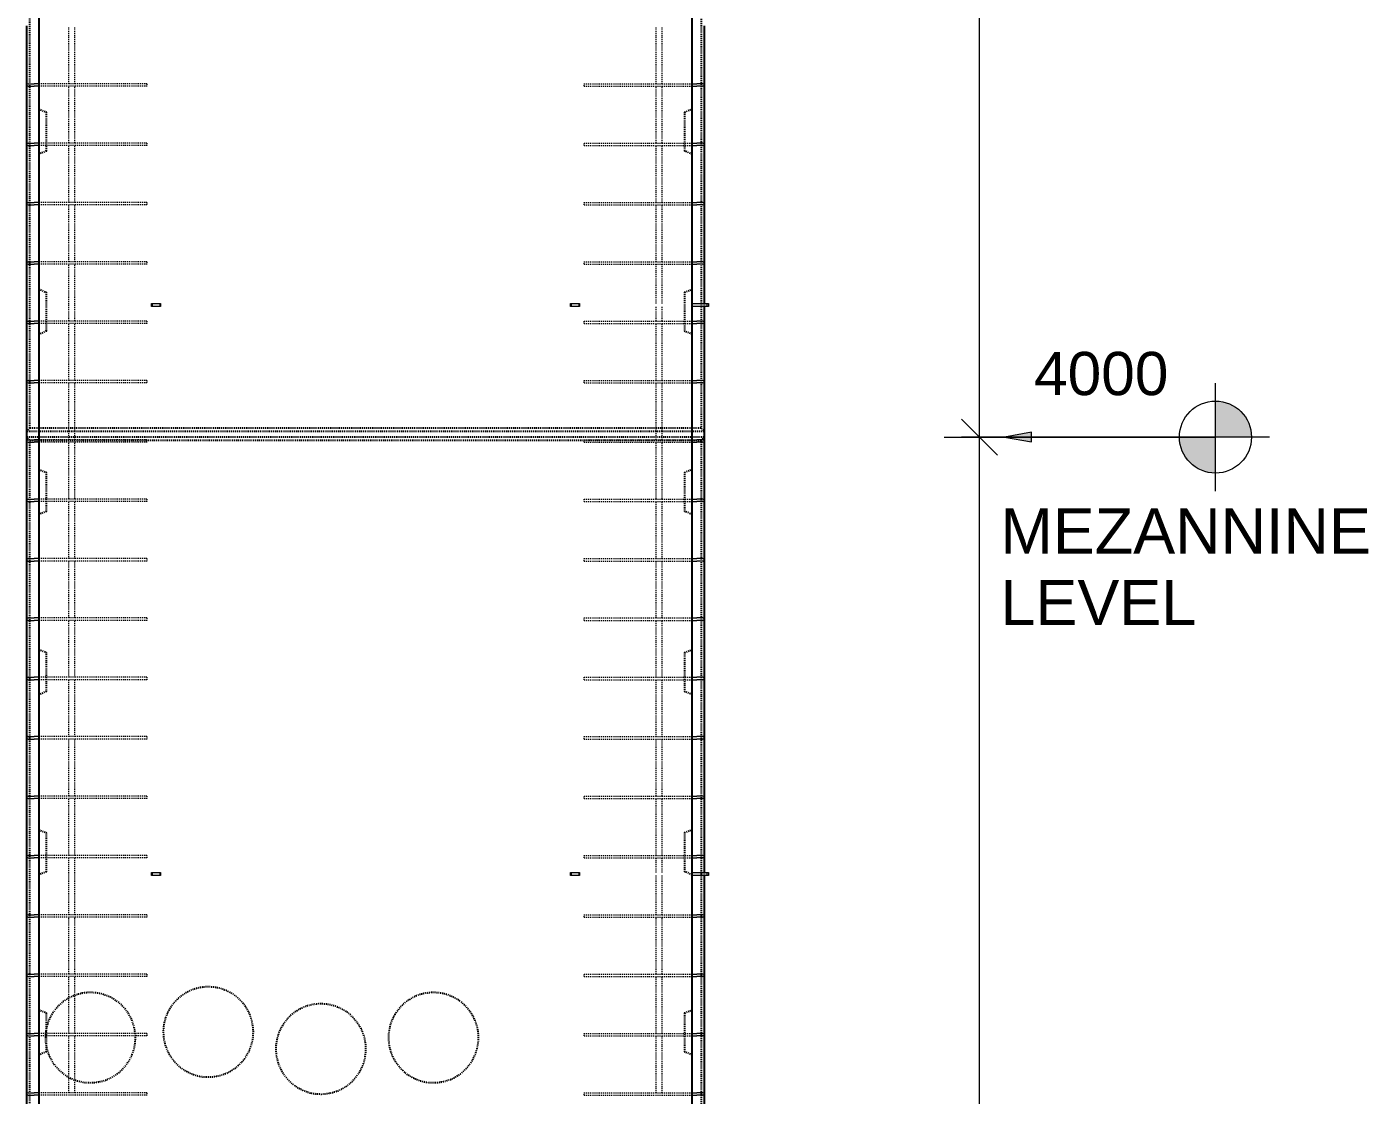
# Model space of a CAD drawing. Header units: millimetres. Extents: x 3013 to 24293, y -3068 to 13086.
# Drawn here: x 10063 to 14530, y 1468 to 5026 of the extents above; entities that cross this region are included whole.
import ezdxf

# ---------------------------------------------------------------- set-up
doc = ezdxf.new("R2010")
doc.units = ezdxf.units.MM
doc.linetypes.add('Dash', pattern=[6.36, 3.18, -3.18])
for name, color, linetype, lineweight in [('A-ANNO-DIMS', 211, 'Continuous', 9), ('A-ANNO-DIMS-60', 211, 'Continuous', 9), ('A-DETL-MBND', 5, 'Continuous', 18), ('A-GENM', 13, 'Continuous', 18), ('A-WALL', 113, 'Continuous', 25), ('A-WALL-HDLN', 110, 'Dash', 25), ('G-ANNO-DIMS', 111, 'Continuous', 9), ('G-ANNO-TEXT', 231, 'Continuous', 9), ('S-RBAR', 171, 'Continuous', 18)]:
    doc.layers.add(name, color=color, linetype=linetype, lineweight=lineweight)
doc.styles.add('Arial_1', font='arial.ttf', dxfattribs={"height": 150})
doc.styles.add('Arial_2', font='arial.ttf', dxfattribs={"height": 144})
doc.styles.add('Nirmala UI Semilight', font='NirmalaS.ttf', dxfattribs={"height": 150})
doc.dimstyles.new('Arrow_Filled_-_2_5_NI_UI', dxfattribs={"dimscale": 304.8, "dimtxt": 157.104592, "dimasz": 0.393701, "dimexe": 0.19685, "dimexo": 0.0625, "dimgap": 0.19685, "dimtad": 1, "dimdec": 4, "dimzin": 0, "dimdsep": 46, "dimtxsty": 'Nirmala UI Semilight', "dimblk1": 'OBLIQUE', "dimblk2": 'OBLIQUE', "dimsah": 1, "dimcen": 0.09, "dimazin": 0, "dimtfac": 1, "dimtdec": 4, "dimtix": 1, "dimtmove": 0, "dimatfit": 3, "dimfxl": 0.19685, "dimfxlon": 1, "dimtvp": 1, "dimtolj": 1, "dimtzin": 0, "dimarcsym": 2})

# ---------------------------------------------------------------- blocks, each defined once
blk = doc.blocks.new('RR spread anchor face based - RR-SA-2_5-200-1726821-Elevation Front')
at = {"layer": 'A-GENM'}
for p, q in [((11873.6, 6760), (11876.1, 6760)), ((11873.6, 6750), (11873.6, 6760)), ((11876.1, 6750), (11873.6, 6750)), ((11876.1, 6760), (11901.1, 6760)), ((11876.1, 6760), (11876.1, 6750)), ((11901.1, 6750), (11876.1, 6750)), ((11901.1, 6760), (11903.6, 6760)), ((11901.1, 6760), (11901.1, 6750)), ((11903.6, 6750), (11901.1, 6750)), ((11903.6, 6760), (11903.6, 6750))]:
    blk.add_line(p, q, dxfattribs=at)
blk = doc.blocks.new('RR spread anchor face based - RR-SA-3_0-200-1726827-Elevation Front')
at = {"layer": 'A-GENM'}
for p, q in [((12278.6, 6760), (12328.6, 6760)), ((12328.6, 6750), (12278.6, 6750)), ((12328.6, 6760), (12333.6, 6760)), ((12328.6, 6750), (12328.6, 6760)), ((12333.6, 6750), (12328.6, 6750)), ((12333.6, 6760), (12333.6, 6750))]:
    blk.add_line(p, q, dxfattribs=at)
blk = doc.blocks.new('DIMBLOCK100-Elevation Front')
at = {"layer": 'A-ANNO-DIMS-60'}
for p, q in [((13236.1, 3660), (13176.1, 3720)), ((13236.1, 3660), (13176.1, 3660)), ((13236.1, -1395), (13236.1, 3660)), ((13236.1, 3660), (13296.1, 3600)), ((13236.1, 3660), (13296.1, 3660)), ((13236.1, -1395), (13176.1, -1335)), ((13236.1, -1395), (13176.1, -1395)), ((13236.1, -1395), (13296.1, -1455)), ((13236.1, -1395), (13296.1, -1395))]:
    blk.add_line(p, q, dxfattribs=at)
at = {"layer": 'A-ANNO-DIMS-60', "color": 0, "insert": (12980.4, 904), "char_height": 150, "width": 548.438, "attachment_point": 1, "rotation": 90, "line_spacing_factor": 1.142579, "style": 'Nirmala UI Semilight'}
blk.add_mtext('5055', dxfattribs=at)
blk = doc.blocks.new('_Oblique')
at = {"color": 0, "linetype": 'ByBlock', "lineweight": -2}
blk.add_line((-0.5, -0.5), (0.5, 0.5), dxfattribs=at)
blk = doc.blocks.new('DIMBLOCK101-Elevation Front')
at = {"layer": 'A-ANNO-DIMS-60'}
for p, q in [((13236.1, 7660), (13176.1, 7720)), ((13236.1, 7660), (13176.1, 7660)), ((13236.1, 3660), (13236.1, 7660)), ((13236.1, 7660), (13296.1, 7600)), ((13236.1, 7660), (13296.1, 7660)), ((13236.1, 3660), (13176.1, 3720)), ((13236.1, 3660), (13176.1, 3660)), ((13236.1, 3660), (13296.1, 3600)), ((13236.1, 3660), (13296.1, 3660))]:
    blk.add_line(p, q, dxfattribs=at)
at = {"layer": 'A-ANNO-DIMS-60', "color": 0, "insert": (12980.4, 5430.1), "char_height": 150, "width": 551.866, "attachment_point": 1, "rotation": 90, "line_spacing_factor": 1.142579, "style": 'Nirmala UI Semilight'}
blk.add_mtext('4000', dxfattribs=at)
blk = doc.blocks.new('Spot Elevations - M_Spot Elevation - Target Filled-10609-Elevation Front')
at = {"layer": 'G-ANNO-DIMS'}
h = blk.add_hatch(color=256, dxfattribs=at)
edge = h.paths.add_edge_path()
edge.add_line((14045.3, 7660), (14165.3, 7660))
edge.add_arc((14045.3, 7660), 120, 0, 90)
edge.add_line((14045.3, 7780), (14045.3, 7660))
h = blk.add_hatch(color=256, dxfattribs=at)
edge = h.paths.add_edge_path()
edge.add_line((14045.3, 7660), (13925.3, 7660))
edge.add_arc((14045.3, 7660), 120, 180, 270)
edge.add_line((14045.3, 7540), (14045.3, 7660))
for p, q in [((14045.3, 7480), (14045.3, 7840)), ((14225.3, 7660), (13205.3, 7660))]:
    blk.add_line(p, q, dxfattribs=at)
blk.add_circle((14045.3, 7660), 120, dxfattribs=at)

msp = doc.modelspace()

# ---------------------------------------------------------------- hatches: boundary and pattern name
at = {"layer": 'G-ANNO-DIMS'}
msp.add_hatch(color=256, dxfattribs=at).paths.add_polyline_path([(13318.56745, 3660), (13408.56745, 3644.13057), (13408.56745, 3675.86943)])

# ---------------------------------------------------------------- linework, layer by layer
at = {"layer": 'A-DETL-MBND'}
msp.add_line((13118.56745, 3660), (13318.56745, 3660), dxfattribs=at)
at = {"layer": 'A-WALL'}
for p, q in [((10102.56745, 7060), (10102.56745, -1395)), ((12278.56745, -1395), (12278.56745, 7060)), ((10062.56745, 4833.06226), (10062.56745, 5029.93774)), ((12318.56745, 5029.95326), (12318.56745, 4833.04674)), ((10062.56745, 4635.39559), (10062.56745, 4832.27108)), ((12318.56745, 4832.28659), (12318.56745, 4635.38007)), ((10062.56745, 4437.72892), (10062.56745, 4634.60441)), ((12318.56745, 4634.61993), (12318.56745, 4437.71341)), ((10062.56745, 4240.06226), (10062.56745, 4436.93774)), ((12318.56745, 4436.95326), (12318.56745, 4240.04674)), ((10062.56745, 4042.39559), (10062.56745, 4239.27108)), ((12318.56745, 4239.28659), (12318.56745, 4105)), ((12318.56745, 4095), (12318.56745, 4042.38007)), ((10062.56745, 3844.72892), (10062.56745, 4041.60441)), ((12318.56745, 4041.61993), (12318.56745, 3844.71341)), ((10062.56745, 3647.06226), (10062.56745, 3843.93774)), ((12318.56745, 3843.95326), (12318.56745, 3647.04674)), ((10062.56745, 3449.39559), (10062.56745, 3646.27108)), ((12318.56745, 3646.28659), (12318.56745, 3449.38007)), ((10062.56745, 3251.72892), (10062.56745, 3448.60441)), ((12318.56745, 3448.61993), (12318.56745, 3251.71341)), ((10062.56745, 3054.06226), (10062.56745, 3250.93774)), ((12318.56745, 3250.95326), (12318.56745, 3054.04674)), ((10062.56745, 2856.39559), (10062.56745, 3053.27108)), ((12318.56745, 3053.28659), (12318.56745, 2856.38007)), ((10062.56745, 2658.72892), (10062.56745, 2855.60441)), ((12318.56745, 2855.61993), (12318.56745, 2658.71341)), ((10062.56745, 2461.06226), (10062.56745, 2657.93774)), ((12318.56745, 2657.95326), (12318.56745, 2461.04674)), ((10062.56745, 2263.39559), (10062.56745, 2460.27108)), ((12318.56745, 2460.28659), (12318.56745, 2263.38007)), ((10062.56745, 2065.72892), (10062.56745, 2262.60441)), ((12318.56745, 2262.61993), (12318.56745, 2210)), ((12318.56745, 2200), (12318.56745, 2065.71341)), ((10062.56745, 1868.06226), (10062.56745, 2064.93774)), ((12318.56745, 2064.95326), (12318.56745, 1868.04674)), ((10062.56745, 1670.39559), (10062.56745, 1867.27108)), ((12318.56745, 1867.28659), (12318.56745, 1670.38007)), ((10062.56745, 1472.72892), (10062.56745, 1669.60441)), ((12318.56745, 1669.61993), (12318.56745, 1472.71341)), ((10062.56745, 1275.06226), (10062.56745, 1471.93774)), ((12318.56745, 1471.95326), (12318.56745, 1275.04674))]:
    msp.add_line(p, q, dxfattribs=at)
at = {"layer": 'A-WALL-HDLN'}
for p, q in [((10072.62931, 3689.94073), (10072.62931, 7660)), ((12308.56487, 7660), (12308.56487, 3689.94073)), ((10102.56541, 4752.50781), (10127.56541, 4742.50781)), ((10127.56541, 4612.50781), (10127.56541, 4742.50781)), ((12253.56541, 4742.50781), (12278.56541, 4752.50781)), ((12253.56541, 4742.50781), (12253.56541, 4612.50781)), ((10127.56541, 4612.50781), (10102.56541, 4602.50781)), ((12278.56541, 4602.50781), (12253.56541, 4612.50781)), ((10102.56541, 4152.50781), (10127.56541, 4142.50781)), ((10127.56541, 4012.50781), (10127.56541, 4142.50781)), ((12253.56541, 4142.50781), (12278.56541, 4152.50781)), ((12253.56541, 4142.50781), (12253.56541, 4012.50781)), ((12318.56745, 4104.95039), (12318.56745, 4095.04961)), ((10127.56541, 4012.50781), (10102.56541, 4002.50781)), ((12278.56541, 4002.50781), (12253.56541, 4012.50781)), ((10062.56745, 3680), (12318.56745, 3680)), ((10062.64821, 3679.95962), (10072.62931, 3689.94073)), ((12308.56487, 3689.94073), (10072.62931, 3689.94073)), ((12308.56487, 3689.94073), (12318.52622, 3679.97938)), ((12318.56745, 3660), (10062.56745, 3660)), ((10072.62931, 3650.05927), (10062.64821, 3660.04038)), ((10072.62931, -1395), (10072.62931, 3650.05927)), ((10072.62931, 3650.05927), (12308.56487, 3650.05927)), ((12318.52622, 3660.02062), (12308.56487, 3650.05927)), ((12308.56487, 3650.05927), (12308.56487, -1395)), ((10102.56541, 3552.50781), (10127.56541, 3542.50781)), ((10127.56541, 3412.50781), (10127.56541, 3542.50781)), ((12253.56541, 3542.50781), (12278.56541, 3552.50781)), ((12253.56541, 3542.50781), (12253.56541, 3412.50781)), ((10127.56541, 3412.50781), (10102.56541, 3402.50781)), ((12278.56541, 3402.50781), (12253.56541, 3412.50781)), ((10102.56541, 2952.50781), (10127.56541, 2942.50781)), ((12253.56541, 2942.50781), (12278.56541, 2952.50781)), ((10127.56541, 2812.50781), (10127.56541, 2942.50781)), ((12253.56541, 2942.50781), (12253.56541, 2812.50781)), ((10127.56541, 2812.50781), (10102.56541, 2802.50781)), ((12278.56541, 2802.50781), (12253.56541, 2812.50781)), ((10102.56541, 2352.50781), (10127.56541, 2342.50781)), ((10127.56541, 2212.50781), (10127.56541, 2342.50781)), ((12253.56541, 2342.50781), (12278.56541, 2352.50781)), ((12253.56541, 2342.50781), (12253.56541, 2212.50781)), ((10127.56541, 2212.50781), (10102.56541, 2202.50781)), ((12278.56541, 2202.50781), (12253.56541, 2212.50781)), ((12318.56745, 2209.95039), (12318.56745, 2200.04961)), ((10102.56541, 1752.50781), (10127.56541, 1742.50781)), ((10127.56541, 1612.50781), (10127.56541, 1742.50781)), ((12253.56541, 1742.50781), (12278.56541, 1752.50781)), ((12253.56541, 1742.50781), (12253.56541, 1612.50781)), ((10127.56541, 1612.50781), (10102.56541, 1602.50781)), ((12278.56541, 1602.50781), (12253.56541, 1612.50781))]:
    msp.add_line(p, q, dxfattribs=at)
for centre, start, end in [((10274.37585, 1659.97768), 0, 170.4937652), ((10667.09343, 1678.89876), 0, 180), ((11417.11207, 1659.97768), 0, 180), ((11042.09343, 1622.20249), 0, 180), ((10274.37585, 1659.97768), 170.78494981, 180), ((10274.37585, 1659.97768), 180, 189.21505019), ((10274.37585, 1659.97768), 189.5062348, 0), ((10667.09343, 1678.89876), 180, 0), ((11417.11207, 1659.97768), 180, 0), ((11042.09343, 1622.20249), 180, 0)]:
    msp.add_arc(centre, 150, start, end, dxfattribs=at)
at = {"layer": 'G-ANNO-DIMS'}
for p, q in [((13408.56745, 3675.86943), (13318.56745, 3660)), ((13408.56745, 3644.13057), (13408.56745, 3675.86943)), ((13318.56745, 3660), (13408.56745, 3644.13057)), ((13318.56745, 3660), (13816.64498, 3660)), ((13816.64498, 3660), (14021.83766, 3660))]:
    msp.add_line(p, q, dxfattribs=at)
at = {"layer": 'S-RBAR', "linetype": 'Dash'}
for p, q in [((10202.56541, 4836.66667), (10202.56541, 5026.33333)), ((10222.56541, 4836.66667), (10222.56541, 5026.33333)), ((12158.56541, 4836.66667), (12158.56541, 5026.33333)), ((12178.56541, 4836.66667), (12178.56541, 5026.33333)), ((10462.56541, 4836.66667), (10102.61706, 4836.66667)), ((10462.56541, 4828.66667), (10102.61706, 4828.66667)), ((10202.56541, 4639), (10202.56541, 4828.66667)), ((10222.56541, 4639), (10222.56541, 4828.66667)), ((10462.56541, 4836.66667), (10462.56541, 4828.66667)), ((11918.56745, 4836.66667), (12278.51785, 4836.66667)), ((11918.56745, 4828.66667), (11918.56745, 4836.66667)), ((11918.56745, 4828.66667), (12278.51785, 4828.66667)), ((12158.56541, 4639), (12158.56541, 4828.66667)), ((12178.56541, 4639), (12178.56541, 4828.66667)), ((10462.56541, 4639), (10102.61706, 4639)), ((10462.56541, 4631), (10102.61706, 4631)), ((10202.56541, 4441.33333), (10202.56541, 4631)), ((10222.56541, 4441.33333), (10222.56541, 4631)), ((10462.56541, 4639), (10462.56541, 4631)), ((11918.56745, 4639), (12278.51785, 4639)), ((11918.56745, 4631), (11918.56745, 4639)), ((11918.56745, 4631), (12278.51785, 4631)), ((12158.56541, 4441.33333), (12158.56541, 4631)), ((12178.56541, 4441.33333), (12178.56541, 4631)), ((10462.56541, 4441.33333), (10102.61706, 4441.33333)), ((10462.56541, 4433.33333), (10102.61706, 4433.33333)), ((10202.56541, 4243.66667), (10202.56541, 4433.33333)), ((10222.56541, 4243.66667), (10222.56541, 4433.33333)), ((10462.56541, 4441.33333), (10462.56541, 4433.33333)), ((11918.56745, 4441.33333), (12278.51785, 4441.33333)), ((11918.56745, 4433.33333), (11918.56745, 4441.33333)), ((11918.56745, 4433.33333), (12278.51785, 4433.33333)), ((12158.56541, 4243.66667), (12158.56541, 4433.33333)), ((12178.56541, 4243.66667), (12178.56541, 4433.33333)), ((10462.56541, 4243.66667), (10102.61706, 4243.66667)), ((10462.56541, 4235.66667), (10102.61706, 4235.66667)), ((10202.56541, 4046), (10202.56541, 4235.66667)), ((10222.56541, 4046), (10222.56541, 4235.66667)), ((10462.56541, 4243.66667), (10462.56541, 4235.66667)), ((11918.56745, 4243.66667), (12278.51785, 4243.66667)), ((11918.56745, 4235.66667), (11918.56745, 4243.66667)), ((11918.56745, 4235.66667), (12278.51785, 4235.66667)), ((12158.56541, 4105), (12158.56541, 4235.66667)), ((12178.56541, 4105), (12178.56541, 4235.66667)), ((12158.56541, 4046), (12158.56541, 4095)), ((12178.56541, 4046), (12178.56541, 4095)), ((10462.56541, 4046), (10102.61706, 4046)), ((10462.56541, 4038), (10102.61706, 4038)), ((10202.56541, 3848.33333), (10202.56541, 4038)), ((10222.56541, 3848.33333), (10222.56541, 4038)), ((10462.56541, 4046), (10462.56541, 4038)), ((11918.56745, 4046), (12278.51785, 4046)), ((11918.56745, 4038), (11918.56745, 4046)), ((11918.56745, 4038), (12278.51785, 4038)), ((12158.56541, 3848.33333), (12158.56541, 4038)), ((12178.56541, 3848.33333), (12178.56541, 4038)), ((10462.56541, 3848.33333), (10102.61706, 3848.33333)), ((10462.56541, 3848.33333), (10462.56541, 3840.33333)), ((11918.56745, 3848.33333), (12278.51785, 3848.33333)), ((11918.56745, 3840.33333), (11918.56745, 3848.33333)), ((10462.56541, 3840.33333), (10102.61706, 3840.33333)), ((10202.56541, 3650.66667), (10202.56541, 3840.33333)), ((10222.56541, 3650.66667), (10222.56541, 3840.33333)), ((11918.56745, 3840.33333), (12278.51785, 3840.33333)), ((12158.56541, 3650.66667), (12158.56541, 3840.33333)), ((12178.56541, 3650.66667), (12178.56541, 3840.33333)), ((10462.56541, 3650.66667), (10102.61706, 3650.66667)), ((10462.56541, 3642.66667), (10102.61706, 3642.66667)), ((10202.56541, 3453), (10202.56541, 3642.66667)), ((10222.56541, 3453), (10222.56541, 3642.66667)), ((10462.56541, 3650.66667), (10462.56541, 3642.66667)), ((11918.56745, 3650.66667), (12278.51785, 3650.66667)), ((11918.56745, 3642.66667), (11918.56745, 3650.66667)), ((11918.56745, 3642.66667), (12278.51785, 3642.66667)), ((12158.56541, 3453), (12158.56541, 3642.66667)), ((12178.56541, 3453), (12178.56541, 3642.66667)), ((10462.56541, 3453), (10102.61706, 3453)), ((10462.56541, 3445), (10102.61706, 3445)), ((10202.56541, 3255.33333), (10202.56541, 3445)), ((10222.56541, 3255.33333), (10222.56541, 3445)), ((10462.56541, 3453), (10462.56541, 3445)), ((11918.56745, 3453), (12278.51785, 3453)), ((11918.56745, 3445), (11918.56745, 3453)), ((11918.56745, 3445), (12278.51785, 3445)), ((12158.56541, 3255.33333), (12158.56541, 3445)), ((12178.56541, 3255.33333), (12178.56541, 3445)), ((10462.56541, 3255.33333), (10102.61706, 3255.33333)), ((10462.56541, 3247.33333), (10102.61706, 3247.33333)), ((10202.56541, 3057.66667), (10202.56541, 3247.33333)), ((10222.56541, 3057.66667), (10222.56541, 3247.33333)), ((10462.56541, 3255.33333), (10462.56541, 3247.33333)), ((11918.56745, 3255.33333), (12278.51785, 3255.33333)), ((11918.56745, 3247.33333), (11918.56745, 3255.33333)), ((11918.56745, 3247.33333), (12278.51785, 3247.33333)), ((12158.56541, 3057.66667), (12158.56541, 3247.33333)), ((12178.56541, 3057.66667), (12178.56541, 3247.33333)), ((10462.56541, 3057.66667), (10102.61706, 3057.66667)), ((10462.56541, 3049.66667), (10102.61706, 3049.66667)), ((10202.56541, 2860), (10202.56541, 3049.66667)), ((10222.56541, 2860), (10222.56541, 3049.66667)), ((10462.56541, 3057.66667), (10462.56541, 3049.66667)), ((11918.56745, 3057.66667), (12278.51785, 3057.66667)), ((11918.56745, 3049.66667), (11918.56745, 3057.66667)), ((11918.56745, 3049.66667), (12278.51785, 3049.66667)), ((12158.56541, 2860), (12158.56541, 3049.66667)), ((12178.56541, 2860), (12178.56541, 3049.66667)), ((10462.56541, 2860), (10102.61706, 2860)), ((10462.56541, 2860), (10462.56541, 2852)), ((11918.56745, 2860), (12278.51785, 2860)), ((11918.56745, 2852), (11918.56745, 2860)), ((10462.56541, 2852), (10102.61706, 2852)), ((10202.56541, 2662.33333), (10202.56541, 2852)), ((10222.56541, 2662.33333), (10222.56541, 2852)), ((11918.56745, 2852), (12278.51785, 2852)), ((12158.56541, 2662.33333), (12158.56541, 2852)), ((12178.56541, 2662.33333), (12178.56541, 2852)), ((10462.56541, 2662.33333), (10102.61706, 2662.33333)), ((10462.56541, 2654.33333), (10102.61706, 2654.33333)), ((10202.56541, 2464.66667), (10202.56541, 2654.33333)), ((10222.56541, 2464.66667), (10222.56541, 2654.33333)), ((10462.56541, 2662.33333), (10462.56541, 2654.33333)), ((11918.56745, 2662.33333), (12278.51785, 2662.33333)), ((11918.56745, 2654.33333), (11918.56745, 2662.33333)), ((11918.56745, 2654.33333), (12278.51785, 2654.33333)), ((12158.56541, 2464.66667), (12158.56541, 2654.33333)), ((12178.56541, 2464.66667), (12178.56541, 2654.33333)), ((10462.56541, 2464.66667), (10102.61706, 2464.66667)), ((10462.56541, 2464.66667), (10462.56541, 2456.66667)), ((11918.56745, 2464.66667), (12278.51785, 2464.66667)), ((11918.56745, 2456.66667), (11918.56745, 2464.66667)), ((10462.56541, 2456.66667), (10102.61706, 2456.66667)), ((10202.56541, 2267), (10202.56541, 2456.66667)), ((10222.56541, 2267), (10222.56541, 2456.66667)), ((11918.56745, 2456.66667), (12278.51785, 2456.66667)), ((12158.56541, 2267), (12158.56541, 2456.66667)), ((12178.56541, 2267), (12178.56541, 2456.66667)), ((10462.56541, 2267), (10102.61706, 2267)), ((10462.56541, 2259), (10102.61706, 2259)), ((10202.56541, 2069.33333), (10202.56541, 2259)), ((10222.56541, 2069.33333), (10222.56541, 2259)), ((10462.56541, 2267), (10462.56541, 2259)), ((11918.56745, 2267), (12278.51785, 2267)), ((11918.56745, 2259), (11918.56745, 2267)), ((11918.56745, 2259), (12278.51785, 2259)), ((12158.56541, 2210), (12158.56541, 2259)), ((12178.56541, 2210), (12178.56541, 2259)), ((12158.56541, 2069.33333), (12158.56541, 2200)), ((12178.56541, 2069.33333), (12178.56541, 2200)), ((10462.56541, 2069.33333), (10102.61706, 2069.33333)), ((10462.56541, 2061.33333), (10102.61706, 2061.33333)), ((10202.56541, 1871.66667), (10202.56541, 2061.33333)), ((10222.56541, 1871.66667), (10222.56541, 2061.33333)), ((10462.56541, 2069.33333), (10462.56541, 2061.33333)), ((11918.56745, 2069.33333), (12278.51785, 2069.33333)), ((11918.56745, 2061.33333), (11918.56745, 2069.33333)), ((11918.56745, 2061.33333), (12278.51785, 2061.33333)), ((12158.56541, 1871.66667), (12158.56541, 2061.33333)), ((12178.56541, 1871.66667), (12178.56541, 2061.33333)), ((10462.56541, 1871.66667), (10102.61706, 1871.66667)), ((10462.56541, 1863.66667), (10102.61706, 1863.66667)), ((10202.56541, 1674), (10202.56541, 1863.66667)), ((10222.56541, 1674), (10222.56541, 1863.66667)), ((10462.56541, 1871.66667), (10462.56541, 1863.66667)), ((11918.56745, 1871.66667), (12278.51785, 1871.66667)), ((11918.56745, 1863.66667), (11918.56745, 1871.66667)), ((11918.56745, 1863.66667), (12278.51785, 1863.66667)), ((12158.56541, 1674), (12158.56541, 1863.66667)), ((12178.56541, 1674), (12178.56541, 1863.66667)), ((10462.56541, 1674), (10102.61706, 1674)), ((10462.56541, 1666), (10102.61706, 1666)), ((10202.56541, 1476.33333), (10202.56541, 1666)), ((10222.56541, 1476.33333), (10222.56541, 1666)), ((10462.56541, 1674), (10462.56541, 1666)), ((11918.56745, 1674), (12278.51785, 1674)), ((11918.56745, 1666), (11918.56745, 1674)), ((11918.56745, 1666), (12278.51785, 1666)), ((12158.56541, 1476.33333), (12158.56541, 1666)), ((12178.56541, 1476.33333), (12178.56541, 1666)), ((10462.56541, 1476.33333), (10102.61706, 1476.33333)), ((10462.56541, 1476.33333), (10462.56541, 1468.33333)), ((11918.56745, 1476.33333), (12278.51785, 1476.33333)), ((11918.56745, 1468.33333), (11918.56745, 1476.33333)), ((10462.56541, 1468.33333), (10102.61706, 1468.33333)), ((11918.56745, 1468.33333), (12278.51785, 1468.33333))]:
    msp.add_line(p, q, dxfattribs=at)
at = {"layer": 'S-RBAR'}
for p, q in [((10066.56541, 4836.66667), (10086.56541, 4836.66667)), ((10066.56541, 4828.66667), (10086.56541, 4828.66667)), ((10102.56745, 4836.66667), (10086.56541, 4836.66667)), ((10102.56745, 4828.66667), (10086.56541, 4828.66667)), ((12278.56745, 4836.66667), (12294.56745, 4836.66667)), ((12278.56745, 4828.66667), (12294.56745, 4828.66667)), ((12314.56745, 4836.66667), (12294.56745, 4836.66667)), ((12314.56745, 4828.66667), (12294.56745, 4828.66667)), ((10066.56541, 4639), (10086.56541, 4639)), ((10066.56541, 4631), (10086.56541, 4631)), ((10102.56745, 4639), (10086.56541, 4639)), ((10102.56745, 4631), (10086.56541, 4631)), ((12278.56745, 4639), (12294.56745, 4639)), ((12278.56745, 4631), (12294.56745, 4631)), ((12314.56745, 4639), (12294.56745, 4639)), ((12314.56745, 4631), (12294.56745, 4631)), ((10066.56541, 4441.33333), (10086.56541, 4441.33333)), ((10066.56541, 4433.33333), (10086.56541, 4433.33333)), ((10102.56745, 4441.33333), (10086.56541, 4441.33333)), ((10102.56745, 4433.33333), (10086.56541, 4433.33333)), ((12278.56745, 4441.33333), (12294.56745, 4441.33333)), ((12278.56745, 4433.33333), (12294.56745, 4433.33333)), ((12314.56745, 4441.33333), (12294.56745, 4441.33333)), ((12314.56745, 4433.33333), (12294.56745, 4433.33333)), ((10066.56541, 4243.66667), (10086.56541, 4243.66667)), ((10066.56541, 4235.66667), (10086.56541, 4235.66667)), ((10102.56745, 4243.66667), (10086.56541, 4243.66667)), ((10102.56745, 4235.66667), (10086.56541, 4235.66667)), ((12278.56745, 4243.66667), (12294.56745, 4243.66667)), ((12278.56745, 4235.66667), (12294.56745, 4235.66667)), ((12314.56745, 4243.66667), (12294.56745, 4243.66667)), ((12314.56745, 4235.66667), (12294.56745, 4235.66667)), ((10066.56541, 4046), (10086.56541, 4046)), ((10066.56541, 4038), (10086.56541, 4038)), ((10102.56745, 4046), (10086.56541, 4046)), ((10102.56745, 4038), (10086.56541, 4038)), ((12278.56745, 4046), (12294.56745, 4046)), ((12278.56745, 4038), (12294.56745, 4038)), ((12314.56745, 4046), (12294.56745, 4046)), ((12314.56745, 4038), (12294.56745, 4038)), ((10066.56541, 3848.33333), (10086.56541, 3848.33333)), ((10102.56745, 3848.33333), (10086.56541, 3848.33333)), ((12278.56745, 3848.33333), (12294.56745, 3848.33333)), ((12314.56745, 3848.33333), (12294.56745, 3848.33333)), ((10066.56541, 3840.33333), (10086.56541, 3840.33333)), ((10102.56745, 3840.33333), (10086.56541, 3840.33333)), ((12278.56745, 3840.33333), (12294.56745, 3840.33333)), ((12314.56745, 3840.33333), (12294.56745, 3840.33333)), ((10066.56541, 3650.66667), (10086.56541, 3650.66667)), ((10066.56541, 3642.66667), (10086.56541, 3642.66667)), ((10102.56745, 3650.66667), (10086.56541, 3650.66667)), ((10102.56745, 3642.66667), (10086.56541, 3642.66667)), ((12278.56745, 3650.66667), (12294.56745, 3650.66667)), ((12278.56745, 3642.66667), (12294.56745, 3642.66667)), ((12314.56745, 3650.66667), (12294.56745, 3650.66667)), ((12314.56745, 3642.66667), (12294.56745, 3642.66667)), ((10066.56541, 3453), (10086.56541, 3453)), ((10066.56541, 3445), (10086.56541, 3445)), ((10102.56745, 3453), (10086.56541, 3453)), ((10102.56745, 3445), (10086.56541, 3445)), ((12278.56745, 3453), (12294.56745, 3453)), ((12278.56745, 3445), (12294.56745, 3445)), ((12314.56745, 3453), (12294.56745, 3453)), ((12314.56745, 3445), (12294.56745, 3445)), ((10066.56541, 3255.33333), (10086.56541, 3255.33333)), ((10066.56541, 3247.33333), (10086.56541, 3247.33333)), ((10102.56745, 3255.33333), (10086.56541, 3255.33333)), ((10102.56745, 3247.33333), (10086.56541, 3247.33333)), ((12278.56745, 3255.33333), (12294.56745, 3255.33333)), ((12278.56745, 3247.33333), (12294.56745, 3247.33333)), ((12314.56745, 3255.33333), (12294.56745, 3255.33333)), ((12314.56745, 3247.33333), (12294.56745, 3247.33333)), ((10066.56541, 3057.66667), (10086.56541, 3057.66667)), ((10066.56541, 3049.66667), (10086.56541, 3049.66667)), ((10102.56745, 3057.66667), (10086.56541, 3057.66667)), ((10102.56745, 3049.66667), (10086.56541, 3049.66667)), ((12278.56745, 3057.66667), (12294.56745, 3057.66667)), ((12278.56745, 3049.66667), (12294.56745, 3049.66667)), ((12314.56745, 3057.66667), (12294.56745, 3057.66667)), ((12314.56745, 3049.66667), (12294.56745, 3049.66667)), ((10066.56541, 2860), (10086.56541, 2860)), ((10102.56745, 2860), (10086.56541, 2860)), ((12278.56745, 2860), (12294.56745, 2860)), ((12314.56745, 2860), (12294.56745, 2860)), ((10066.56541, 2852), (10086.56541, 2852)), ((10102.56745, 2852), (10086.56541, 2852)), ((12278.56745, 2852), (12294.56745, 2852)), ((12314.56745, 2852), (12294.56745, 2852)), ((10066.56541, 2662.33333), (10086.56541, 2662.33333)), ((10066.56541, 2654.33333), (10086.56541, 2654.33333)), ((10102.56745, 2662.33333), (10086.56541, 2662.33333)), ((10102.56745, 2654.33333), (10086.56541, 2654.33333)), ((12278.56745, 2662.33333), (12294.56745, 2662.33333)), ((12278.56745, 2654.33333), (12294.56745, 2654.33333)), ((12314.56745, 2662.33333), (12294.56745, 2662.33333)), ((12314.56745, 2654.33333), (12294.56745, 2654.33333)), ((10066.56541, 2464.66667), (10086.56541, 2464.66667)), ((10102.56745, 2464.66667), (10086.56541, 2464.66667)), ((12278.56745, 2464.66667), (12294.56745, 2464.66667)), ((12314.56745, 2464.66667), (12294.56745, 2464.66667)), ((10066.56541, 2456.66667), (10086.56541, 2456.66667)), ((10102.56745, 2456.66667), (10086.56541, 2456.66667)), ((12278.56745, 2456.66667), (12294.56745, 2456.66667)), ((12314.56745, 2456.66667), (12294.56745, 2456.66667)), ((10066.56541, 2267), (10086.56541, 2267)), ((10066.56541, 2259), (10086.56541, 2259)), ((10102.56745, 2267), (10086.56541, 2267)), ((10102.56745, 2259), (10086.56541, 2259)), ((12278.56745, 2267), (12294.56745, 2267)), ((12278.56745, 2259), (12294.56745, 2259)), ((12314.56745, 2267), (12294.56745, 2267)), ((12314.56745, 2259), (12294.56745, 2259)), ((10066.56541, 2069.33333), (10086.56541, 2069.33333)), ((10066.56541, 2061.33333), (10086.56541, 2061.33333)), ((10102.56745, 2069.33333), (10086.56541, 2069.33333)), ((10102.56745, 2061.33333), (10086.56541, 2061.33333)), ((12278.56745, 2069.33333), (12294.56745, 2069.33333)), ((12278.56745, 2061.33333), (12294.56745, 2061.33333)), ((12314.56745, 2069.33333), (12294.56745, 2069.33333)), ((12314.56745, 2061.33333), (12294.56745, 2061.33333)), ((10066.56541, 1871.66667), (10086.56541, 1871.66667)), ((10066.56541, 1863.66667), (10086.56541, 1863.66667)), ((10102.56745, 1871.66667), (10086.56541, 1871.66667)), ((10102.56745, 1863.66667), (10086.56541, 1863.66667)), ((12278.56745, 1871.66667), (12294.56745, 1871.66667)), ((12278.56745, 1863.66667), (12294.56745, 1863.66667)), ((12314.56745, 1871.66667), (12294.56745, 1871.66667)), ((12314.56745, 1863.66667), (12294.56745, 1863.66667)), ((10066.56541, 1674), (10086.56541, 1674)), ((10066.56541, 1666), (10086.56541, 1666)), ((10102.56745, 1674), (10086.56541, 1674)), ((10102.56745, 1666), (10086.56541, 1666)), ((12278.56745, 1674), (12294.56745, 1674)), ((12278.56745, 1666), (12294.56745, 1666)), ((12314.56745, 1674), (12294.56745, 1674)), ((12314.56745, 1666), (12294.56745, 1666)), ((10066.56541, 1476.33333), (10086.56541, 1476.33333)), ((10102.56745, 1476.33333), (10086.56541, 1476.33333)), ((12278.56745, 1476.33333), (12294.56745, 1476.33333)), ((12314.56745, 1476.33333), (12294.56745, 1476.33333)), ((10066.56541, 1468.33333), (10086.56541, 1468.33333)), ((10102.56745, 1468.33333), (10086.56541, 1468.33333)), ((12278.56745, 1468.33333), (12294.56745, 1468.33333)), ((12314.56745, 1468.33333), (12294.56745, 1468.33333))]:
    msp.add_line(p, q, dxfattribs=at)
for centre, start, end in [((10066.56541, 4832.66667), 90, 270), ((12314.56745, 4832.66667), 270, 90), ((10066.56541, 4635), 90, 270), ((12314.56745, 4635), 270, 90), ((10066.56541, 4437.33333), 90, 270), ((12314.56745, 4437.33333), 270, 90), ((10066.56541, 4239.66667), 90, 270), ((12314.56745, 4239.66667), 270, 90), ((10066.56541, 4042), 90, 270), ((12314.56745, 4042), 270, 90), ((10066.56541, 3844.33333), 90, 270), ((12314.56745, 3844.33333), 270, 90), ((10066.56541, 3646.66667), 90, 270), ((12314.56745, 3646.66667), 270, 90), ((10066.56541, 3449), 90, 270), ((12314.56745, 3449), 270, 90), ((10066.56541, 3251.33333), 90, 270), ((12314.56745, 3251.33333), 270, 90), ((10066.56541, 3053.66667), 90, 270), ((12314.56745, 3053.66667), 270, 90), ((10066.56541, 2856), 90, 270), ((12314.56745, 2856), 270, 90), ((10066.56541, 2658.33333), 90, 270), ((12314.56745, 2658.33333), 270, 90), ((10066.56541, 2460.66667), 90, 270), ((12314.56745, 2460.66667), 270, 90), ((10066.56541, 2263), 90, 270), ((12314.56745, 2263), 270, 90), ((10066.56541, 2065.33333), 90, 270), ((12314.56745, 2065.33333), 270, 90), ((10066.56541, 1867.66667), 90, 270), ((12314.56745, 1867.66667), 270, 90), ((10066.56541, 1670), 90, 270), ((12314.56745, 1670), 270, 90), ((10066.56541, 1472.33333), 90, 270), ((12314.56745, 1472.33333), 270, 90)]:
    msp.add_arc(centre, 4, start, end, dxfattribs=at)

# ---------------------------------------------------------------- block references
at = {"layer": 'A-GENM'}
for name, p in [('RR spread anchor face based - RR-SA-2_5-200-1726821-Elevation Front', (-1396.00204, -2655)), ('RR spread anchor face based - RR-SA-2_5-200-1726821-Elevation Front', (0, -2655)), ('RR spread anchor face based - RR-SA-3_0-200-1726827-Elevation Front', (0, -2655)), ('RR spread anchor face based - RR-SA-2_5-200-1726821-Elevation Front', (-1396.00204, -4550)), ('RR spread anchor face based - RR-SA-2_5-200-1726821-Elevation Front', (0, -4550)), ('RR spread anchor face based - RR-SA-3_0-200-1726827-Elevation Front', (0, -4550))]:
    msp.add_blockref(name, p, dxfattribs=at)
at = {"layer": 'G-ANNO-DIMS'}
msp.add_blockref('Spot Elevations - M_Spot Elevation - Target Filled-10609-Elevation Front', (-23.48886, -4000), dxfattribs=at)

# ---------------------------------------------------------------- texts
at = {"layer": 'G-ANNO-TEXT', "color": 7, "char_height": 150, "attachment_point": 1, "style": 'Arial_1'}
for s, insert, width in [('MEZANNINE', (13305.51154, 3422.30795), 1486.328625), ('LEVEL', (13305.51154, 3184.18295), 784.050375)]:
    msp.add_mtext(s, dxfattribs=dict(at, insert=insert, width=width))

# ---------------------------------------------------------------- dimensions: what is measured, and where the dimension line sits
at = {"layer": 'A-ANNO-DIMS'}
for base, p1, p2, override, picture, middle in [((13236.0689, 7660), (13176.0689, 3660), (13176.0689, 7660), {"dimpost": '<>', "dimfxl": 4000}, 'DIMBLOCK101-Elevation Front', (13098.55844, 5660)), ((13236.0689, 3660), (13176.0689, -1395), (13176.0689, 3660), {"dimpost": '<>', "dimfxl": 5055}, 'DIMBLOCK100-Elevation Front', (13098.55844, 1132.5))]:
    dim = msp.add_linear_dim(base=base, p1=p1, p2=p2, angle=90, dimstyle='Arrow_Filled_-_2_5_NI_UI', override=override, dxfattribs=at)
    dim.commit()
    dim.dimension.update_dxf_attribs({"geometry": picture, "text_midpoint": middle})

# ---------------------------------------------------------------- next in the draw order: texts
at = {"layer": 'G-ANNO-DIMS', "insert": (13417.5266, 3943.72587), "char_height": 144, "width": 535.9465296, "attachment_point": 1, "line_spacing_factor": 0.941778, "style": 'Arial_2', "bg_fill": 3, "box_fill_scale": 0, "bg_fill_color": 256, "bg_fill_true_color": 3254780160, "bg_fill_transparency": 256}
msp.add_mtext('4000', dxfattribs=at)

doc.saveas('drawing.dxf')
